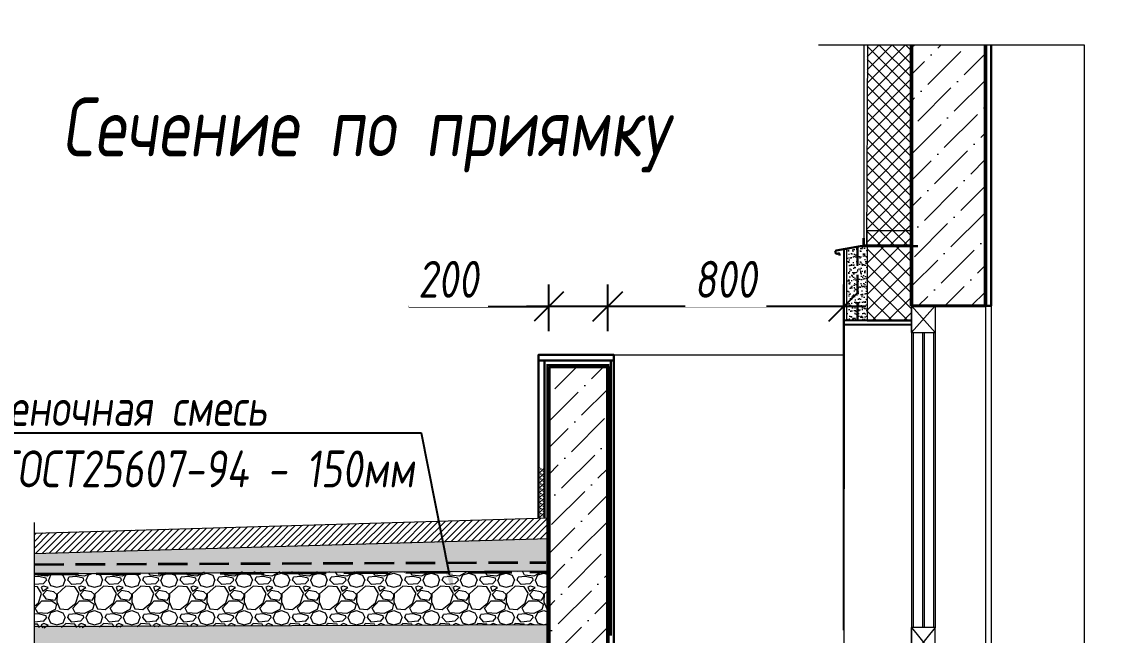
# Model space of a CAD drawing. Header units: millimetres. Extents: x -8689834 to 9419935, y 0 to 233063.
# Drawn here: x -343147 to -339481, y 23994 to 26075 of the extents above; entities that cross this region are included whole.
import ezdxf
from ezdxf import colors
from ezdxf.entities.mleader import LeaderData, LeaderLine
from ezdxf.math import Vec2, Vec3

# ---------------------------------------------------------------- set-up
doc = ezdxf.new("R2010")
doc.units = ezdxf.units.MM
doc.header["$MEASUREMENT"] = 0
for name, pattern in [('DASHED', [19.05, 12.7, -6.35]), ('HIDDEN2', [4.7625, 3.175, -1.5875]), ('ГОСТ 2.303 4', [7, 5, -2, 0])]:
    doc.linetypes.add(name, pattern=pattern)
doc.layers.get('0').update_dxf_attribs({"color": 250, "lineweight": 9})
for name, color, linetype, lineweight in [('+АР_Стены внутренние', 250, 'Continuous', 18), ('_Гранит', 5, 'Continuous', 9), ('uchastok_Ном_пера__1', 7, 'Continuous', 13), ('А-Гидроизоляция', 152, 'Continuous', 5), ('А-отделка', 154, 'Continuous', 13), ('А-Штрих_Гранит', 161, 'Continuous', 5), ('АР_ЖБ', 251, 'Continuous', 50), ('АР_Лестницы', 250, 'Continuous', 15), ('АР_Навесной фасад', 190, 'Continuous', 5), ('АР_Оси_Разм', 7, 'Continuous', 15), ('АР_Отметки', 250, 'Continuous', 15), ('АР_Перегородки кирпич', 244, 'Continuous', 30), ('АР_Текст', 250, 'Continuous', 5), ('АР_Тонкие', 250, 'Continuous', 5), ('АР_Утеплитель', 154, 'Continuous', 9), ('АР_Штриховка', 252, 'Continuous', 0), ('АР_Штриховка монолит', 250, 'Continuous', 9), ('АР_Штукатурка', 155, 'Continuous', 30), ('МОНОЛИТ', 7, 'Continuous', 40), ('Окна', 153, 'Continuous', 9)]:
    doc.layers.add(name, color=color, linetype=linetype, lineweight=lineweight)
for name, color, linetype in [('PROFILE', 7, 'Continuous'), ('UTEPLITEL', 30, 'Continuous'), ('АР_Фасад', 251, 'Continuous')]:
    doc.layers.add(name, color=color, linetype=linetype)
doc.styles.add('GOST 2.304', font='CS_Gost2304.shx')
doc.styles.add('ISOCPEUR', font='isocpeur.ttf', dxfattribs={"width": 0.7})
doc.styles.add('Архитект', font='isocpeur.ttf', dxfattribs={"width": 0.8, "oblique": 8})
doc.styles.add('Архитектурный размер', font='isocpeur.ttf', dxfattribs={"width": 0.8, "oblique": 8})
doc.dimstyles.new('KK 100', dxfattribs={"dimscale": 100, "dimtxt": 3, "dimasz": 2, "dimexe": 1.5, "dimexo": 2, "dimtad": 1, "dimdec": 0, "dimtxsty": 'GOST 2.304', "dimblk": 'OBLIQUE', "dimcen": 2.5, "dimdle": 1.5, "dimadec": 0, "dimazin": 0, "dimtfac": 1, "dimtdec": 0, "dimtmove": 0, "dimatfit": 3, "dimarcsym": 0})

# ---------------------------------------------------------------- blocks, each defined once
blk = doc.blocks.new('_DotSmall')
at = {"color": 0, "linetype": 'ByBlock', "const_width": 0.5}
blk.add_lwpolyline([(-0.0625, 0, 1), (0.0625, 0, 1)], format="xyb", close=True, dxfattribs=at)
blk = doc.blocks.new('_Oblique')
at = {"color": 0, "linetype": 'ByBlock', "lineweight": -2}
blk.add_line((-0.5, -0.5), (0.5, 0.5), dxfattribs=at)
blk = doc.blocks.new('*D888')
at = {"layer": 'АР_Оси_Разм', "color": 0, "lineweight": -2, "transparency": 16777216}
for p, q in [((-341159.2, 25100.5), (-341159.2, 25183.8)), ((-340358.8, 24010.8), (-340358.8, 25183.8)), ((-340283.8, 25108.8), (-341234.2, 25108.8))]:
    blk.add_line(p, q, dxfattribs=at)
at = {"layer": 'АР_Оси_Разм', "color": 0, "lineweight": -2, "transparency": 16777216, "xscale": 100, "yscale": 100, "zscale": 100, "rotation": 180}
blk.add_blockref('_Oblique', (-341159.2, 25108.8), dxfattribs=at)
at = {"layer": 'АР_Оси_Разм', "color": 0, "lineweight": -2, "transparency": 16777216, "xscale": 100, "yscale": 100, "zscale": 100}
blk.add_blockref('_Oblique', (-340358.8, 25108.8), dxfattribs=at)
at = {"layer": 'АР_Оси_Разм', "color": 0, "lineweight": 9, "transparency": 16777216, "insert": (-340759, 25201.3), "char_height": 125, "attachment_point": 5, "style": 'Архитектурный размер', "bg_fill": 3, "box_fill_scale": 1.25, "bg_fill_color": 256, "bg_fill_true_color": 13158600, "bg_fill_transparency": 0}
blk.add_mtext('800', dxfattribs=at)
blk = doc.blocks.new('*D889')
at = {"layer": 'АР_Оси_Разм', "color": 0, "lineweight": -2, "transparency": 16777216}
for p, q in [((-341359.2, 25025.6), (-341359.2, 25183.8)), ((-341159.2, 25025.6), (-341159.2, 25183.8)), ((-341833.4, 25108.8), (-341359.2, 25108.8)), ((-341084.2, 25108.8), (-341434.2, 25108.8))]:
    blk.add_line(p, q, dxfattribs=at)
at = {"layer": 'АР_Оси_Разм', "color": 0, "lineweight": -2, "transparency": 16777216, "xscale": 100, "yscale": 100, "zscale": 100, "rotation": 180}
blk.add_blockref('_Oblique', (-341359.2, 25108.8), dxfattribs=at)
at = {"layer": 'АР_Оси_Разм', "color": 0, "lineweight": -2, "transparency": 16777216, "xscale": 100, "yscale": 100, "zscale": 100}
blk.add_blockref('_Oblique', (-341159.2, 25108.8), dxfattribs=at)
at = {"layer": 'АР_Оси_Разм', "color": 0, "lineweight": 9, "transparency": 16777216, "insert": (-341699.6, 25201.3), "char_height": 125, "attachment_point": 5, "style": 'Архитектурный размер', "bg_fill": 3, "box_fill_scale": 1.25, "bg_fill_color": 256, "bg_fill_true_color": 13158600, "bg_fill_transparency": 0}
blk.add_mtext('200', dxfattribs=at)

msp = doc.modelspace()

# ---------------------------------------------------------------- hatches: boundary and pattern name
at = {"layer": 'А-Штрих_Гранит'}
h = msp.add_hatch(dxfattribs=at)
h.set_pattern_fill('SACNCR', color=256, scale=5, style=0)
h.set_pattern_definition([(45, (-948436.875, -88761.118), (-8.41899011, 8.41899011), []), (45, (-948428.456, -88761.118), (-8.41899011, 8.41899011), [0, -11.90625])])
h.paths.add_polyline_path([(-341394.019, 24393.596), (-341374.019, 24393.596), (-341374.019, 24563.591), (-341394.019, 24563.591)])
at = {"layer": 'АР_Перегородки кирпич', "lineweight": 0, "ltscale": 100, "true_color": 0x000000, "transparency": 33554610}
h = msp.add_hatch(dxfattribs=at)
h.set_pattern_fill('ANSI31', color=18, scale=5)
h.set_pattern_definition([(45, (-560273.784, 198793.657), (-11.22532015, 11.22532015), [])])
h.paths.add_polyline_path([(-341363.709, 24320.756), (-343103.934, 24271.141), (-343103.934, 24340.555), (-341364.205, 24390.318)])
h = msp.add_hatch(dxfattribs=at)
h.set_pattern_fill('GRAVEL', color=18, scale=5)
h.set_pattern_definition([(228.0127875, (-1161197.696, -326085.898), (-1016.00000008, -1142.99999993), [17.086072, -1691.524182]), (184.969741, (-1161209.1263, -326098.5985), (1523.999999397, 127.000007235), [29.320236, -2902.702445]), (132.5104471, (-1161238.336, -326101.1385), (1270.000000536, -1396.99999951), [20.674076, -2046.73614]), (267.273689, (-1161287.8663, -326132.8885), (127.000000266, 2539.999999987), [26.700226, -2643.321871]), (292.8336542, (-1161289.1363, -326159.5585), (-635.000000053, 1523.999999978), [26.181685, -2591.990387]), (357.273689, (-1161278.9763, -326183.6885), (-2539.999999987, 127.000000266), [26.700226, -2643.321871]), (37.69424047, (-1161252.3063, -326184.9585), (-1650.999999927, -1270.000000095), [35.309683, -3495.655766]), (72.2553284, (-1161224.3663, -326163.3685), (889.00000024, 2793.999999924), [33.335976, -3300.26283]), (121.4295656, (-1161214.2063, -326131.6185), (-1016.000000144, 1650.99999991), [26.79065, -2652.277285]), (175.2363583, (-1161228.176, -326108.758), (1396.99999998, -127.00000022), [30.585664, -1498.696847]), (222.3974378, (-1161258.6563, -326106.2185), (-1523.999999951, -1397.000000053), [39.553896, -3915.838626]), (138.8140748, (-1161162.136, -326134.158), (-888.99999995, 762.00000006), [13.500227, -1336.528291]), (171.4692344, (-1161172.296, -326125.2685), (1651.000000044, -253.99999971), [25.684099, -2542.73195]), (225, (-1161197.7, -326121.46), (-2e-14, -127), [17.960467, -161.644655]), (203.1985905, (-1161206.586, -326106.218), (635.00000002, 253.99999996), [9.672066, -957.531118]), (291.8014095, (-1161215.476, -326110.028), (-127, 381), [13.678281, -670.23765]), (30.9637565, (-1161210.396, -326122.728), (381, 254), [22.215983, -718.314908]), (161.565051, (-1161191.346, -326111.3), (254, -127), [16.064357, -385.544906]), (16.3895403, (-1161289.136, -326110.0285), (1270, 381), [22.5044, -2227.941334]), (70.3461759, (-1161267.546, -326103.6785), (-508.00000005, -1396.99999998), [18.879947, -1869.110784]), (293.1985905, (-1161191.346, -326085.898), (-253.99999996, 635.00000002), [19.344005, -947.85918]), (343.6104597, (-1161183.726, -326103.6785), (-1270.000000027, 380.99999991), [22.5044, -2227.941334]), (339.4439548, (-1161289.136, -326188.768), (-635, 254), [21.70176, -1063.386716]), (294.7751406, (-1161268.816, -326196.3885), (-635.00000076, 1396.99999966), [18.183606, -1800.179669]), (66.8014095, (-1161190.076, -326212.898), (253.99999996, 635.00000002), [19.344005, -947.85918]), (17.3540246, (-1161182.456, -326195.1185), (-1650.99999997, -508.000000107), [21.289137, -2107.618799]), (69.4439548, (-1161252.306, -326212.898), (-254, -635), [10.85088, -1074.237596]), (101.3099325, (-1161197.696, -326212.898), (-127, 508), [6.47573, -641.099748]), (165.9637565, (-1161198.966, -326206.55), (381, -127), [26.181685, -497.45273]), (186.009006, (-1161224.366, -326200.1985), (1269.999999993, 127.000000066), [24.26335, -2402.068243]), (303.6900675, (-1161210.396, -326134.16), (-127, 254), [18.316194, -439.588818]), (353.1572266, (-1161200.2363, -326149.3985), (2159.000000013, -253.999999887), [31.977838, -3165.800453]), (60.9453959, (-1161168.486, -326153.208), (-508.00000001, -889), [13.075412, -1294.469616]), (90, (-1161162.14, -326141.78), (-127, 127), [7.62, -119.38]), (120.2564372, (-1161226.906, -326196.3885), (507.99999994, -889.00000004), [17.643348, -1746.697039]), (48.0127875, (-1161235.796, -326181.148), (1016.00000008, 1142.99999993), [34.172144, -1674.43811]), (0, (-1161212.94, -326155.75), (127, 127), [33.02, -93.98]), (325.3048465, (-1161179.916, -326155.7485), (1270.00000048, -888.99999931), [20.080478, -1987.965836]), (254.054604, (-1161163.406, -326167.178), (-127, -508), [18.491454, -906.082502]), (207.64597536, (-1161168.4863, -326184.9585), (-2413.00000009, -1269.99999983), [30.107255, -2980.623221]), (175.42607874, (-1161195.1563, -326198.9285), (-1651, 127), [31.851473, -3153.292323])])
h.paths.add_polyline_path([(-341357.619, 24029.561), (-342149.266, 24029.164), (-342493.385, 24024.874), (-343103.934, 24019.414), (-343103.934, 24199.081), (-342417.271, 24209.094), (-341359.208, 24208.838)])
at = {"layer": 'АР_Тонкие', "true_color": 0x000000}
h = msp.add_hatch(dxfattribs=at)
h.set_pattern_fill('AR-CONC', color=18, scale=0.3)
h.set_pattern_definition([(50, (-560273.784, 198822.126), (54.655401, -4.781726), [5.715, -62.865]), (355, (-560273.784, 198822.126), (-10.573026, 57.317054), [4.572, -50.292175]), (100.451445, (-560269.23, 198821.727), (44.082374, 52.535326), [4.857003, -53.427073]), (46.1842, (-560273.784, 198837.366), (81.323712, -12.612698), [8.5725, -94.2975]), (96.635558, (-560267.01, 198836.315), (71.22124, 74.227837), [7.285507, -80.140682]), (351.18415, (-560273.78, 198837.366), (71.22124, 74.227837), [6.85799, -75.43792]), (21, (-560266.164, 198833.556), (45.4843174, -30.6795595), [5.715, -62.865]), (326, (-560266.164, 198833.556), (18.540609, 55.25639), [4.572, -50.292]), (71.451445, (-560262.374, 198831), (64.024926, 24.576831), [4.857003, -53.426981]), (37.5, (-560273.784, 198822.126), (0.926581, 25.3665117), [0, -49.6824, 0, -51.054, 0, -50.4825]), (7.5, (-560273.784, 198822.126), (20.0458988, 30.0541724), [0, -29.1084, 0, -48.5394, 0, -19.2405]), (327.5, (-560290.776, 198822.126), (40.6771786, -1.7186232), [0, -19.05, 0, -59.436, 0, -78.867]), (317.5, (-560298.396, 198822.126), (44.4387544, 7.6279473), [0, -24.765, 0, -39.4716, 0, -56.007])])
h.paths.add_polyline_path([(-342567.814, 24284.542), (-343103.934, 24269.757), (-343103.934, 24198.677), (-341359.208, 24208.162), (-341359.208, 24321.245)])
h = msp.add_hatch(dxfattribs=at)
h.set_pattern_fill('AR-SAND', color=18, scale=20)
h.set_pattern_definition([(37.5, (-852069.32, -266072.964), (-1.2598672, 38.5364754), [0, -30.4, 0, -34, 0, -32.5]), (7.5, (-852069.32, -266072.964), (35.395534, 56.4429213), [0, -16.4, 0, -27.4, 0, -10.5]), (327.5, (-852093.92, -266072.964), (62.2828372, 0.113181), [0, -10, 0, -36, 0, -47]), (317.5, (-852093.92, -266072.964), (60.122532, 17.5535113), [0, -5, 0, -23.6, 0, -27])])
h.paths.add_polyline_path([(-341358.991, 23669.056), (-342552.491, 23669.591), (-342552.491, 23669.053), (-343103.95, 23669.053), (-343103.918, 24029.46), (-341359.425, 24029.601)])
at = {"layer": 'АР_Утеплитель'}
h = msp.add_hatch(dxfattribs=at)
h.set_pattern_fill('ANSI37', color=256, scale=10, angle=270)
h.set_pattern_definition([(315, (-5456560.467, -781642.52), (22.4506403, 22.4506403), []), (45, (-5456560.467, -781642.52), (-22.4506403, 22.4506403), [])])
h.paths.add_polyline_path([(-340128.765, 25997.01), (-340128.765, 25316.659), (-340279.763, 25316.659), (-340279.763, 25997.01)])
at = {"layer": 'АР_Штриховка', "lineweight": 0, "true_color": 0x000000, "transparency": 33554559}
h = msp.add_hatch(dxfattribs=at)
h.set_pattern_fill('ANSI36', color=18, scale=20)
h.set_pattern_definition([(45, (-555790.72, 219733.97), (33.67596, 123.478522), [158.75, -31.75, 0, -31.75])])
h.paths.add_polyline_path([(-339877.127, 25997.01), (-340127.767, 25997.01), (-340128.765, 25111.039), (-339878.125, 25111.039)])
at = {"layer": 'АР_Штриховка монолит', "ltscale": 0.5, "transparency": 33554559}
h = msp.add_hatch(dxfattribs=at)
h.set_pattern_fill('ANSI36', color=252, scale=20)
h.set_pattern_definition([(45, (-5456559.47, -781844.14), (33.67596045, 123.4785217), [158.75, -31.75, 0, -31.75])])
h.paths.add_polyline_path([(-341159.207, 24905.644), (-341359.203, 24905.643), (-341359.206, 23169.534), (-341159.205, 23169.535)])

# ---------------------------------------------------------------- linework, layer by layer
at = {"layer": '_Гранит', "color": 0, "lineweight": 30}
msp.add_lwpolyline([(-341374.019, 24390.371), (-341374.019, 24925.644), (-341394.019, 24925.644), (-341394.019, 24389.627)], dxfattribs=at)
at = {"layer": 'PROFILE', "color": 0}
for p, q in [((-340291.841, 25315.659, 160783.161), (-340291.841, 25340.659, 160783.161)), ((-340290.841, 25340.659, 160783.161), (-340290.841, 25316.659, 160783.161)), ((-340266.841, 25315.659, 160783.161), (-340291.841, 25315.659, 160783.161)), ((-340290.841, 25316.659, 160783.161), (-340266.841, 25316.659, 160783.161))]:
    msp.add_line(p, q, dxfattribs=at)
at = {"layer": 'uchastok_Ном_пера__1', "linetype": 'Continuous'}
for p, q in [((-340279.763, 25316.659, 160783.161), (-340279.763, 25061.106, 130574.581)), ((-339878.125, 25111.039), (-339878.125, 23937.863))]:
    msp.add_line(p, q, dxfattribs=at)
at = {"layer": 'UTEPLITEL', "color": 8, "lineweight": 9, "elevation": 160783.161}
msp.add_lwpolyline([(-340128.765, 25366.659), (-340128.765, 25316.659), (-340279.763, 25316.659), (-340279.763, 25366.659)], close=True, dxfattribs=at)
at = {"layer": 'АР_ЖБ'}
for p, q in [((-340128.765, 25111.039, 80391.58), (-340128.765, 25997.01, 80391.58)), ((-339878.125, 25111.039, 80391.58), (-339878.125, 25997.01, 80391.58))]:
    msp.add_line(p, q, dxfattribs=at)
at = {"layer": 'АР_ЖБ', "elevation": 80391.58}
for points in [[(-341359.206, 23140.078), (-341359.211, 24905.643)], [(-341359.205, 24905.643), (-341159.205, 24905.644), (-341159.205, 23169.757)]]:
    msp.add_lwpolyline(points, dxfattribs=at)
at = {"layer": 'АР_Тонкие', "color": 18, "true_color": 0x000000}
for p, q in [((-340444.648, 25997.01), (-339543.633, 25997.01)), ((-339543.633, 25997.01), (-339543.633, 22279.368, 81058.063)), ((-341359.208, 24390.922, 80417.799), (-343103.934, 24339.471, 77042.728)), ((-343103.934, 22279.368, 81058.063), (-343103.934, 24376.999, 78637.93)), ((-341359.208, 24320.922, 80417.799), (-343103.934, 24269.919, 77042.728)), ((-341359.208, 24211.415, 83581.345), (-343103.934, 24202.072, 80070.18)), ((-341359.208, 24029.46, 80391.58), (-343103.934, 24022.405, 77042.728))]:
    msp.add_line(p, q, dxfattribs=at)
at = {"layer": 'АР_Тонкие', "color": 18, "linetype": 'ГОСТ 2.303 4', "lineweight": 35, "ltscale": 20, "true_color": 0x000000}
msp.add_line((-343103.934, 24234.217, 80070.18), (-341368.862, 24241.272, 81341.58), dxfattribs=at)
at = {"layer": 'АР_Тонкие', "color": 18, "linetype": 'ГОСТ 2.303 4', "lineweight": 35, "ltscale": 30, "true_color": 0x000000}
msp.add_line((-343103.934, 24202.072, 77042.728), (-341359.208, 24208.838, 80391.58), dxfattribs=at)
at = {"layer": 'АР_Штукатурка', "lineweight": 30}
msp.add_line((-339878.125, 25111.039, -80391.58), (-339858.72, 25111.039, -80391.58), dxfattribs=at)
msp.add_lwpolyline([(-339858.628, 25997.01), (-339858.646, 25111.039)], dxfattribs=at)
at = {"layer": 'АР_Штукатурка', "lineweight": 5}
msp.add_lwpolyline([(-339858.646, 25111.039), (-339858.72, 23937.863)], dxfattribs=at)
at = {"layer": 'МОНОЛИТ', "linetype": 'Continuous'}
msp.add_line((-340128.765, 25111.039, -80391.58), (-339878.125, 25111.039, -80391.58), dxfattribs=at)
at = {"layer": 'Окна', "color": 0}
for p, q in [((-340280.655, 25315.659, 90293.117), (-340276.963, 25997.01, 123263.561)), ((-340128.764, 25021.039, 80391.58), (-340048.764, 25021.039, 80391.58))]:
    msp.add_line(p, q, dxfattribs=at)
for points in [[(-340128.765, 25997.01), (-340128.765, 24020.799)], [(-340048.765, 25111.039), (-340048.765, 24020.799)], [(-340123.765, 25021.039), (-340123.765, 24020.799)], [(-340091.265, 25021.039), (-340091.265, 24020.799)], [(-340086.265, 25021.039), (-340086.265, 24020.799)], [(-340053.765, 25021.039), (-340053.765, 24020.799)], [(-340048.765, 24020.799), (-340128.765, 23920.799), (-340128.765, 24020.799), (-340048.765, 23920.799)]]:
    msp.add_lwpolyline(points, dxfattribs=at)
at = {"layer": 'Окна', "color": 0, "elevation": 80391.58}
msp.add_lwpolyline([(-340048.764, 25111.039), (-340128.764, 25021.039), (-340128.764, 25111.039), (-340048.764, 25021.039)], dxfattribs=at)
at = {"layer": 'Окна', "color": 0}
msp.add_lwpolyline([(-340128.765, 24020.799), (-340128.765, 23920.799), (-340048.765, 23920.799), (-340048.765, 24020.799), (-340128.765, 24020.799)], close=True, dxfattribs=at)

# ---------------------------------------------------------------- texts
at = {"layer": 'АР_Текст', "color": 18, "lineweight": 13, "true_color": 0x000000, "insert": (-341983.5, 25691), "char_height": 200, "width": 3119.9834, "attachment_point": 5, "line_spacing_factor": 0.72, "style": 'Архитект'}
msp.add_mtext('Cечение по приямку', dxfattribs=at)

# ---------------------------------------------------------------- leaders
at = {"layer": 'АР_Отметки'}
ml = msp.add_multileader_mtext('Standard', dxfattribs=at)
ml.set_content('{\\W0.8;-2,730}', color=256, style='ISOCPEUR')
ml.set_leader_properties(color=256, linetype='Continuous', lineweight=-1)
ml.set_arrow_properties(name='DOTSMALL')
ml.build(insert=Vec2(0, 0))
ml.multileader.update_dxf_attribs({"has_text_frame": 1, "text_left_attachment_type": 4, "text_right_attachment_type": 4, "dogleg_length": 100, "arrow_head_size": 180})
ctx = ml.context
ctx.base_point, ctx.char_height, ctx.arrow_head_size, ctx.landing_gap_size, ctx.plane_origin = Vec3(-346371.356, 101933.6), 250, 180, 50, Vec3(-346327.75, 100655.48)
ctx.left_attachment, ctx.right_attachment = 4, 4
notes = []
notes.append((ctx, [(0, (0, 0, 0), (0, 0), (1, 0), 1, [])]))
ctx.mtext.insert, ctx.mtext.width, ctx.mtext.defined_height, ctx.mtext.line_spacing_style, ctx.mtext.flow_direction = Vec3(-346321.356, 102266.933), 769.98896, 343.888, 2, 5
for ctx, leaders in notes:
    for number, flags, end, landing, length, lines in leaders:
        leader = LeaderData()
        leader.index, (leader.has_last_leader_line, leader.has_dogleg_vector, leader.attachment_direction) = number, flags
        leader.last_leader_point, leader.dogleg_vector, leader.dogleg_length = Vec3(end), Vec3(landing), length
        for number, points, colour, breaks in lines:
            line = LeaderLine()
            line.index, line.vertices, line.color, line.breaks = number, Vec3.list(points), colors.encode_raw_color(colour), breaks
            leader.lines.append(line)
        ctx.leaders.append(leader)

# ---------------------------------------------------------------- next in the draw order: dimensions: what is measured, and where the dimension line sits
at = {"layer": 'АР_Оси_Разм', "color": 18, "lineweight": 9, "true_color": 0x000000}
dim = msp.add_linear_dim(base=(-341159.205, 25108.814), p1=(-340358.765, 23910.799, 80391.58), p2=(-341159.205, 25000.515, 80391.58), dimstyle='KK 100', override={"dimtxt": 1.25, "dimasz": 1, "dimexe": 0.75, "dimexo": 1, "dimgap": 0.3, "dimtxsty": 'Архитектурный размер', "dimdle": 0.75, "dimtmove": 1, "dimtfill": 1}, dxfattribs=at)
dim.commit()
dim.dimension.update_dxf_attribs({"geometry": '*D888', "text_midpoint": (-340758.985, 25108.814), "dimtype": 160})

# ---------------------------------------------------------------- next in the draw order: hatches: boundary and pattern name
at = {"layer": 'АР_Навесной фасад', "ltscale": 50}
h = msp.add_hatch(dxfattribs=at)
h.set_pattern_fill('ANSI37', color=256, scale=300)
h.set_pattern_definition([(45, (-850830.125, -266056.47), (-26.5165043, 26.5165043), []), (135, (-850830.125, -266056.47), (-26.5165043, -26.5165043), [])])
h.paths.add_polyline_path([(-340128.765, 25061.106), (-340279.763, 25061.106), (-340277.003, 25313.949), (-340127.003, 25313.578)])
at = {"layer": 'АР_Тонкие', "true_color": 0x000000}
h = msp.add_hatch(dxfattribs=at)
h.set_pattern_fill('AR-SAND', color=18, scale=10)
h.set_pattern_definition([(37.5, (-850984.911, -265811.29), (-0.6299336, 19.2682377), [0, -15.2, 0, -17, 0, -16.25]), (7.5, (-850984.91, -265811.29), (17.697767, 28.2214607), [0, -8.2, 0, -13.7, 0, -5.25]), (327.5, (-850997.211, -265811.29), (31.1414186, 0.05659054), [0, -5, 0, -18, 0, -23.5]), (317.5, (-850997.21, -265811.29), (30.061266, 8.7767556), [0, -2.5, 0, -11.8, 0, -13.5])])
h.paths.add_polyline_path([(-340348.743, 25305.178), (-340346.296, 25060.976), (-340277.294, 25061.103), (-340279.741, 25314.032)])

# ---------------------------------------------------------------- next in the draw order: linework, layer by layer
at = {"layer": '+АР_Стены внутренние', "color": 18, "lineweight": 25, "ltscale": 50, "true_color": 0x000000}
for p, q in [((-340358.765, 25048.118), (-340128.764, 25048.118, 80391.58)), ((-340128.764, 25061.107, 80391.58), (-340357.767, 25061.107, 58386.893)), ((-340279.763, 25061.106, 130574.581), (-340128.765, 25061.106))]:
    msp.add_line(p, q, dxfattribs=at)
msp.add_lwpolyline([(-340358.765, 25305.369), (-340358.713, 25061.944)], dxfattribs=at)
at = {"color": 18, "lineweight": 30, "ltscale": 150, "true_color": 0x000000, "elevation": -1904.772}
msp.add_lwpolyline([(-340107.867, 25313.646), (-340301.952, 25313.888), (-340383.977, 25298.67, 0.88513828), (-340380.873, 25287.553), (-340377.792, 25289.105, -0.66056407), (-340373.036, 25285.501), (-340373.171, 25282.18)], format="xyb", dxfattribs=at)
at = {"layer": 'uchastok_Ном_пера__1', "linetype": 'Continuous'}
msp.add_line((-340357.767, 25061.107, 58386.893), (-340358.765, 23918.101, 80391.58), dxfattribs=at)
at = {"layer": 'А-Гидроизоляция', "linetype": 'DASHED', "const_width": 6}
msp.add_lwpolyline([(-341154.205, 24910.644), (-341364.205, 24910.644), (-341364.205, 22964.037), (-340172.691, 22964.037), (-340172.691, 23174.037), (-340363.557, 23174.037)], dxfattribs=at)
at = {"layer": 'А-отделка', "lineweight": 30}
for p, q in [((-341138.762, 24925.644, 80391.58), (-341148.762, 24925.644, 80391.58)), ((-341148.762, 24925.644, 80391.58), (-341148.761, 24372.7, 80391.58)), ((-341148.761, 24372.7, 80391.58), (-341148.761, 23993.566, 80391.58))]:
    msp.add_line(p, q, dxfattribs=at)
at = {"layer": 'АР_Лестницы', "color": 18, "linetype": 'HIDDEN2', "lineweight": 30, "ltscale": 20, "true_color": 0x000000}
msp.add_line((-340311.882, 25312.046, -1904.772), (-340311.744, 25061.944, 139462.456), dxfattribs=at)
at = {"layer": 'АР_Навесной фасад', "ltscale": 50}
msp.add_line((-340348.713, 25061.107, 61551.417), (-340348.765, 25306.544, -950), dxfattribs=at)
at = {"layer": 'АР_Фасад', "color": 204, "linetype": 'ByBlock', "lineweight": 5, "true_color": 0x6b008f}
msp.add_line((-340289.763, 25312.659, 160783.161), (-340129.763, 25313.659), dxfattribs=at)
at = {"layer": 'Окна', "color": 0}
msp.add_line((-340289.763, 25312.659, 160783.161), (-340289.763, 25997.01, 160783.161), dxfattribs=at)

# ---------------------------------------------------------------- next in the draw order: leaders
at = {"layer": 'АР_Тонкие', "color": 18, "true_color": 0x000000}
ml = msp.add_multileader_mtext('Standard', dxfattribs=at)
ml.set_content('\\A1;Щебеночная смесь \\Pпо ГОСТ25607-94 - 150мм', color=(0, 0, 0), style='Архитект')
ml.set_leader_properties()
ml.build(insert=Vec2(0, 0))
ml.multileader.update_dxf_attribs({"text_left_attachment_type": 6, "text_right_attachment_type": 6, "dogleg_length": 50, "arrow_head_size": 75})
ctx = ml.context
ctx.base_point, ctx.char_height, ctx.arrow_head_size, ctx.landing_gap_size, ctx.plane_origin, ctx.plane_x_axis = Vec3(-341792.768, 24679.128, 79441.58), 125, 75, 12, Vec3(-365641.066, 48648.756, 79441.58), Vec3(-1, 0)
ctx.left_attachment, ctx.right_attachment = 6, 6
notes = []
notes.append((ctx, [(1, (1, 1, 0), (-341791.381, 24679.128, 79441.58), (-1, 0), 1.387, [(0, [(-341683.069, 24137.525, 79441.58)], 0, [])])]))
ctx.mtext.insert, ctx.mtext.width, ctx.mtext.defined_height, ctx.mtext.flow_direction = Vec3(-343442.201, 24829.128, 79441.58), 3092.09039, 781.171, 5
for ctx, leaders in notes:
    for number, flags, end, landing, length, lines in leaders:
        leader = LeaderData()
        leader.index, (leader.has_last_leader_line, leader.has_dogleg_vector, leader.attachment_direction) = number, flags
        leader.last_leader_point, leader.dogleg_vector, leader.dogleg_length = Vec3(end), Vec3(landing), length
        for number, points, colour, breaks in lines:
            line = LeaderLine()
            line.index, line.vertices, line.color, line.breaks = number, Vec3.list(points), colors.encode_raw_color(colour), breaks
            leader.lines.append(line)
        ctx.leaders.append(leader)

# ---------------------------------------------------------------- next in the draw order: dimensions: what is measured, and where the dimension line sits
at = {"layer": 'АР_Оси_Разм', "color": 18, "lineweight": 9, "true_color": 0x000000}
dim = msp.add_linear_dim(base=(-341359.21, 25108.814, -80391.58), p1=(-341159.205, 24925.644), p2=(-341359.21, 24925.644), dimstyle='KK 100', override={"dimtxt": 1.25, "dimasz": 1, "dimexe": 0.75, "dimexo": 1, "dimgap": 0.3, "dimtxsty": 'Архитектурный размер', "dimdle": 0.75, "dimtmove": 1, "dimtfill": 1}, dxfattribs=at)
dim.commit()
dim.dimension.update_dxf_attribs({"geometry": '*D889', "text_midpoint": (-341699.58, 25004.64, -80391.58), "dimtype": 160})

# ---------------------------------------------------------------- next in the draw order: linework, layer by layer
at = {"layer": '_Гранит', "color": 0, "lineweight": 9}
msp.add_line((-341138.441, 24945.069), (-340358.765, 24945.069), dxfattribs=at)
at = {"layer": '_Гранит', "color": 0, "lineweight": 30}
msp.add_lwpolyline([(-341394.019, 24925.644), (-341138.441, 24925.644), (-341138.441, 24945.069), (-341394.019, 24945.069)], close=True, dxfattribs=at)
at = {"layer": 'А-отделка', "lineweight": 30}
msp.add_line((-341138.762, 24925.644, 80391.58), (-341138.756, 23234.779, 80391.58), dxfattribs=at)

# ---------------------------------------------------------------- next in the draw order: leaders
at = {"layer": 'АР_Отметки'}
ml = msp.add_multileader_mtext('Standard', dxfattribs=at)
ml.set_content('{\\W0.8;-2,730}', color=256, style='ISOCPEUR')
ml.set_leader_properties(color=256, linetype='Continuous', lineweight=-1)
ml.set_arrow_properties(name='DOTSMALL')
ml.build(insert=Vec2(0, 0))
ml.multileader.update_dxf_attribs({"has_text_frame": 1, "text_left_attachment_type": 4, "text_right_attachment_type": 4, "dogleg_length": 100, "arrow_head_size": 180})
ctx = ml.context
ctx.base_point, ctx.char_height, ctx.arrow_head_size, ctx.landing_gap_size, ctx.plane_origin = Vec3(-343122.46, 91149.378), 250, 180, 50, Vec3(-347780.969, 87297.071)
ctx.left_attachment, ctx.right_attachment = 4, 4
notes = []
notes.append((ctx, [(0, (0, 0, 0), (0, 0), (1, 0), 1, [])]))
ctx.mtext.insert, ctx.mtext.width, ctx.mtext.defined_height, ctx.mtext.line_spacing_style, ctx.mtext.flow_direction = Vec3(-343072.46, 91482.712), 769.98896, 343.888, 2, 5
for ctx, leaders in notes:
    for number, flags, end, landing, length, lines in leaders:
        leader = LeaderData()
        leader.index, (leader.has_last_leader_line, leader.has_dogleg_vector, leader.attachment_direction) = number, flags
        leader.last_leader_point, leader.dogleg_vector, leader.dogleg_length = Vec3(end), Vec3(landing), length
        for number, points, colour, breaks in lines:
            line = LeaderLine()
            line.index, line.vertices, line.color, line.breaks = number, Vec3.list(points), colors.encode_raw_color(colour), breaks
            leader.lines.append(line)
        ctx.leaders.append(leader)

doc.saveas('drawing.dxf')
